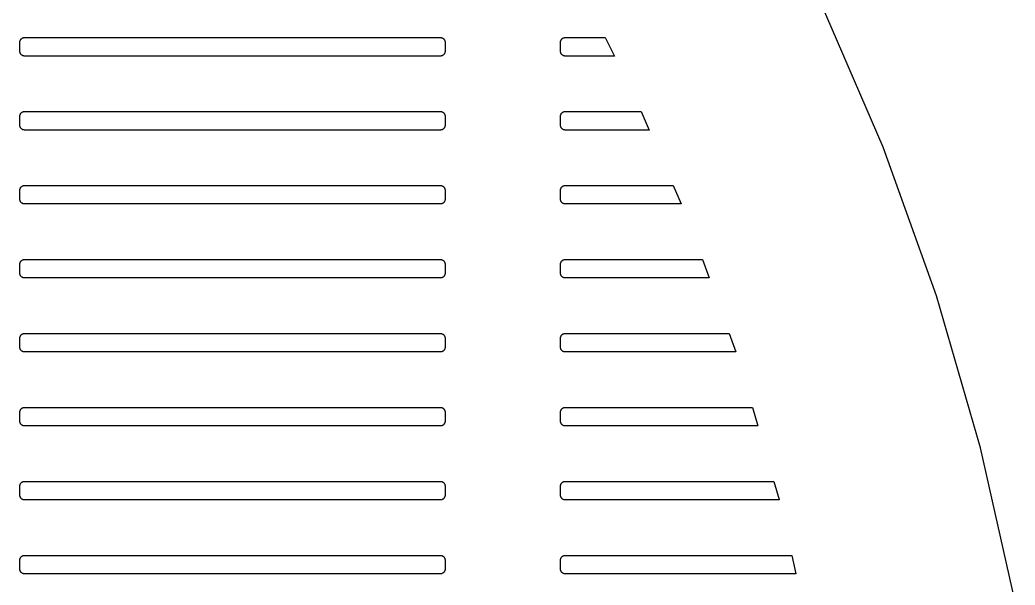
# Model space of a CAD drawing. Header units: metres. Extents: x -163 to 163, y -163 to 163.
# Drawn here: x 95.7 to 160.3, y 31.7 to 68.3 of the extents above; entities that cross this region are included whole.
import ezdxf

# ---------------------------------------------------------------- set-up
doc = ezdxf.new("R2010")
doc.units = ezdxf.units.M

msp = doc.modelspace()

# ---------------------------------------------------------------- linework, layer by layer
for p, q in [((151.739, 60.0775), (147.667, 69.4867)), ((95.9083, 67.1864), (95.9264, 67.1916)), ((95.9264, 67.1916), (95.9448, 67.1957)), ((95.9448, 67.1957), (95.9634, 67.1987)), ((95.9634, 67.1987), (95.9822, 67.2005)), ((95.9822, 67.2005), (96.001, 67.201)), ((96.001, 67.201), (123.001, 67.201)), ((123.001, 67.201), (123.02, 67.2005)), ((123.02, 67.2005), (123.039, 67.1987)), ((123.039, 67.1987), (123.057, 67.1957)), ((123.057, 67.1957), (123.076, 67.1916)), ((123.076, 67.1916), (123.094, 67.1864)), ((131.008, 67.1864), (131.026, 67.1916)), ((131.026, 67.1916), (131.045, 67.1957)), ((131.045, 67.1957), (131.063, 67.1987)), ((131.063, 67.1987), (131.082, 67.2005)), ((131.082, 67.2005), (131.101, 67.201)), ((131.101, 67.201), (133.688, 67.201)), ((133.688, 67.201), (134.299, 66.001)), ((95.701, 66.901), (95.7016, 66.9199)), ((95.701, 66.301), (95.701, 66.901)), ((95.7016, 66.9199), (95.7034, 66.9386)), ((95.7034, 66.9386), (95.7064, 66.9573)), ((95.7064, 66.9573), (95.7105, 66.9756)), ((95.7105, 66.9756), (95.7157, 66.9937)), ((95.7157, 66.9937), (95.7221, 67.0115)), ((95.7221, 67.0115), (95.7296, 67.0288)), ((95.7296, 67.0288), (95.7381, 67.0456)), ((95.7381, 67.0456), (95.7477, 67.0618)), ((95.7477, 67.0618), (95.7583, 67.0774)), ((95.7583, 67.0774), (95.7699, 67.0923)), ((95.7699, 67.0923), (95.7823, 67.1064)), ((95.7823, 67.1064), (95.7957, 67.1197)), ((95.7957, 67.1197), (95.8098, 67.1322)), ((95.8098, 67.1322), (95.8247, 67.1438)), ((95.8247, 67.1438), (95.8403, 67.1543)), ((95.8403, 67.1543), (95.8565, 67.1639)), ((95.8565, 67.1639), (95.8733, 67.1725)), ((95.8733, 67.1725), (95.8906, 67.18)), ((95.8906, 67.18), (95.9083, 67.1864)), ((123.094, 67.1864), (123.111, 67.18)), ((123.111, 67.18), (123.129, 67.1725)), ((123.129, 67.1725), (123.146, 67.1639)), ((123.146, 67.1639), (123.162, 67.1543)), ((123.162, 67.1543), (123.177, 67.1438)), ((123.177, 67.1438), (123.192, 67.1322)), ((123.192, 67.1322), (123.206, 67.1197)), ((123.206, 67.1197), (123.22, 67.1064)), ((123.22, 67.1064), (123.232, 67.0923)), ((123.232, 67.0923), (123.244, 67.0774)), ((123.244, 67.0774), (123.254, 67.0618)), ((123.254, 67.0618), (123.264, 67.0456)), ((123.264, 67.0456), (123.272, 67.0288)), ((123.272, 67.0288), (123.28, 67.0115)), ((123.28, 67.0115), (123.286, 66.9937)), ((123.286, 66.9937), (123.292, 66.9756)), ((123.292, 66.9756), (123.296, 66.9573)), ((123.296, 66.9573), (123.299, 66.9386)), ((123.299, 66.9386), (123.3, 66.9199)), ((123.3, 66.9199), (123.301, 66.901)), ((123.301, 66.901), (123.301, 66.301)), ((130.801, 66.901), (130.802, 66.9199)), ((130.801, 66.301), (130.801, 66.901)), ((130.802, 66.9199), (130.803, 66.9386)), ((130.803, 66.9386), (130.806, 66.9573)), ((130.806, 66.9573), (130.81, 66.9756)), ((130.81, 66.9756), (130.816, 66.9937)), ((130.816, 66.9937), (130.822, 67.0115)), ((130.822, 67.0115), (130.83, 67.0288)), ((130.83, 67.0288), (130.838, 67.0456)), ((130.838, 67.0456), (130.848, 67.0618)), ((130.848, 67.0618), (130.858, 67.0774)), ((130.858, 67.0774), (130.87, 67.0923)), ((130.87, 67.0923), (130.882, 67.1064)), ((130.882, 67.1064), (130.896, 67.1197)), ((130.896, 67.1197), (130.91, 67.1322)), ((130.91, 67.1322), (130.925, 67.1438)), ((130.925, 67.1438), (130.94, 67.1543)), ((130.94, 67.1543), (130.957, 67.1639)), ((130.957, 67.1639), (130.973, 67.1725)), ((130.973, 67.1725), (130.991, 67.18)), ((130.991, 67.18), (131.008, 67.1864)), ((95.7016, 66.2822), (95.701, 66.301)), ((95.7034, 66.2634), (95.7016, 66.2822)), ((95.7064, 66.2448), (95.7034, 66.2634)), ((95.7105, 66.2264), (95.7064, 66.2448)), ((95.7157, 66.2083), (95.7105, 66.2264)), ((95.7221, 66.1906), (95.7157, 66.2083)), ((95.7296, 66.1733), (95.7221, 66.1906)), ((95.7381, 66.1565), (95.7296, 66.1733)), ((95.7477, 66.1403), (95.7381, 66.1565)), ((95.7583, 66.1247), (95.7477, 66.1403)), ((95.7699, 66.1098), (95.7583, 66.1247)), ((95.7823, 66.0957), (95.7699, 66.1098)), ((95.7957, 66.0824), (95.7823, 66.0957)), ((95.8098, 66.0699), (95.7957, 66.0824)), ((95.8247, 66.0583), (95.8098, 66.0699)), ((95.8403, 66.0477), (95.8247, 66.0583)), ((95.8565, 66.0381), (95.8403, 66.0477)), ((95.8733, 66.0296), (95.8565, 66.0381)), ((95.8906, 66.0221), (95.8733, 66.0296)), ((95.9083, 66.0157), (95.8906, 66.0221)), ((95.9264, 66.0105), (95.9083, 66.0157)), ((95.9448, 66.0064), (95.9264, 66.0105)), ((95.9634, 66.0034), (95.9448, 66.0064)), ((95.9822, 66.0016), (95.9634, 66.0034)), ((96.001, 66.001), (95.9822, 66.0016)), ((123.001, 66.001), (96.001, 66.001)), ((123.02, 66.0016), (123.001, 66.001)), ((123.039, 66.0034), (123.02, 66.0016)), ((123.057, 66.0064), (123.039, 66.0034)), ((123.076, 66.0105), (123.057, 66.0064)), ((123.094, 66.0157), (123.076, 66.0105)), ((123.111, 66.0221), (123.094, 66.0157)), ((123.129, 66.0296), (123.111, 66.0221)), ((123.146, 66.0381), (123.129, 66.0296)), ((123.162, 66.0477), (123.146, 66.0381)), ((123.177, 66.0583), (123.162, 66.0477)), ((123.192, 66.0699), (123.177, 66.0583)), ((123.206, 66.0824), (123.192, 66.0699)), ((123.22, 66.0957), (123.206, 66.0824)), ((123.232, 66.1098), (123.22, 66.0957)), ((123.244, 66.1247), (123.232, 66.1098)), ((123.254, 66.1403), (123.244, 66.1247)), ((123.264, 66.1565), (123.254, 66.1403)), ((123.272, 66.1733), (123.264, 66.1565)), ((123.28, 66.1906), (123.272, 66.1733)), ((123.286, 66.2083), (123.28, 66.1906)), ((123.292, 66.2264), (123.286, 66.2083)), ((123.296, 66.2448), (123.292, 66.2264)), ((123.299, 66.2634), (123.296, 66.2448)), ((123.3, 66.2822), (123.299, 66.2634)), ((123.301, 66.301), (123.3, 66.2822)), ((130.802, 66.2822), (130.801, 66.301)), ((130.803, 66.2634), (130.802, 66.2822)), ((130.806, 66.2448), (130.803, 66.2634)), ((130.81, 66.2264), (130.806, 66.2448)), ((130.816, 66.2083), (130.81, 66.2264)), ((130.822, 66.1906), (130.816, 66.2083)), ((130.83, 66.1733), (130.822, 66.1906)), ((130.838, 66.1565), (130.83, 66.1733)), ((130.848, 66.1403), (130.838, 66.1565)), ((130.858, 66.1247), (130.848, 66.1403)), ((130.87, 66.1098), (130.858, 66.1247)), ((130.882, 66.0957), (130.87, 66.1098)), ((130.896, 66.0824), (130.882, 66.0957)), ((130.91, 66.0699), (130.896, 66.0824)), ((130.925, 66.0583), (130.91, 66.0699)), ((130.94, 66.0477), (130.925, 66.0583)), ((130.957, 66.0381), (130.94, 66.0477)), ((130.973, 66.0296), (130.957, 66.0381)), ((130.991, 66.0221), (130.973, 66.0296)), ((131.008, 66.0157), (130.991, 66.0221)), ((131.026, 66.0105), (131.008, 66.0157)), ((131.045, 66.0064), (131.026, 66.0105)), ((131.063, 66.0034), (131.045, 66.0064)), ((131.082, 66.0016), (131.063, 66.0034)), ((131.101, 66.001), (131.082, 66.0016)), ((134.299, 66.001), (131.101, 66.001)), ((95.701, 62.101), (95.7016, 62.1199)), ((95.701, 61.501), (95.701, 62.101)), ((95.7016, 62.1199), (95.7034, 62.1386)), ((95.7034, 62.1386), (95.7064, 62.1573)), ((95.7064, 62.1573), (95.7105, 62.1756)), ((95.7105, 62.1756), (95.7157, 62.1937)), ((95.7157, 62.1937), (95.7221, 62.2115)), ((95.7221, 62.2115), (95.7296, 62.2288)), ((95.7296, 62.2288), (95.7381, 62.2456)), ((95.7381, 62.2456), (95.7477, 62.2618)), ((95.7477, 62.2618), (95.7583, 62.2774)), ((95.7583, 62.2774), (95.7699, 62.2923)), ((95.7699, 62.2923), (95.7823, 62.3064)), ((95.7823, 62.3064), (95.7957, 62.3197)), ((95.7957, 62.3197), (95.8098, 62.3322)), ((95.8098, 62.3322), (95.8247, 62.3438)), ((95.8247, 62.3438), (95.8403, 62.3543)), ((95.8403, 62.3543), (95.8565, 62.3639)), ((95.8565, 62.3639), (95.8733, 62.3725)), ((95.8733, 62.3725), (95.8906, 62.38)), ((95.8906, 62.38), (95.9083, 62.3864)), ((95.9083, 62.3864), (95.9264, 62.3916)), ((95.9264, 62.3916), (95.9448, 62.3957)), ((95.9448, 62.3957), (95.9634, 62.3987)), ((95.9634, 62.3987), (95.9822, 62.4005)), ((95.9822, 62.4005), (96.001, 62.401)), ((96.001, 62.401), (123.001, 62.401)), ((123.001, 62.401), (123.02, 62.4005)), ((123.02, 62.4005), (123.039, 62.3987)), ((123.039, 62.3987), (123.057, 62.3957)), ((123.057, 62.3957), (123.076, 62.3916)), ((123.076, 62.3916), (123.094, 62.3864)), ((123.094, 62.3864), (123.111, 62.38)), ((123.111, 62.38), (123.129, 62.3725)), ((123.129, 62.3725), (123.146, 62.3639)), ((123.146, 62.3639), (123.162, 62.3543)), ((123.162, 62.3543), (123.177, 62.3438)), ((123.177, 62.3438), (123.192, 62.3322)), ((123.192, 62.3322), (123.206, 62.3197)), ((123.206, 62.3197), (123.22, 62.3064)), ((123.22, 62.3064), (123.232, 62.2923)), ((123.232, 62.2923), (123.244, 62.2774)), ((123.244, 62.2774), (123.254, 62.2618)), ((123.254, 62.2618), (123.264, 62.2456)), ((123.264, 62.2456), (123.272, 62.2288)), ((123.272, 62.2288), (123.28, 62.2115)), ((123.28, 62.2115), (123.286, 62.1937)), ((123.286, 62.1937), (123.292, 62.1756)), ((123.292, 62.1756), (123.296, 62.1573)), ((123.296, 62.1573), (123.299, 62.1386)), ((123.299, 62.1386), (123.3, 62.1199)), ((123.3, 62.1199), (123.301, 62.101)), ((123.301, 62.101), (123.301, 61.501)), ((130.801, 62.101), (130.802, 62.1199)), ((130.801, 61.501), (130.801, 62.101)), ((130.802, 62.1199), (130.803, 62.1386)), ((130.803, 62.1386), (130.806, 62.1573)), ((130.806, 62.1573), (130.81, 62.1756)), ((130.81, 62.1756), (130.816, 62.1937)), ((130.816, 62.1937), (130.822, 62.2115)), ((130.822, 62.2115), (130.83, 62.2288)), ((130.83, 62.2288), (130.838, 62.2456)), ((130.838, 62.2456), (130.848, 62.2618)), ((130.848, 62.2618), (130.858, 62.2774)), ((130.858, 62.2774), (130.87, 62.2923)), ((130.87, 62.2923), (130.882, 62.3064)), ((130.882, 62.3064), (130.896, 62.3197)), ((130.896, 62.3197), (130.91, 62.3322)), ((130.91, 62.3322), (130.925, 62.3438)), ((130.925, 62.3438), (130.94, 62.3543)), ((130.94, 62.3543), (130.957, 62.3639)), ((130.957, 62.3639), (130.973, 62.3725)), ((130.973, 62.3725), (130.991, 62.38)), ((130.991, 62.38), (131.008, 62.3864)), ((131.008, 62.3864), (131.026, 62.3916)), ((131.026, 62.3916), (131.045, 62.3957)), ((131.045, 62.3957), (131.063, 62.3987)), ((131.063, 62.3987), (131.082, 62.4005)), ((131.082, 62.4005), (131.101, 62.401)), ((131.101, 62.401), (136.031, 62.401)), ((136.031, 62.401), (136.55, 61.201)), ((95.7016, 61.4822), (95.701, 61.501)), ((95.7034, 61.4634), (95.7016, 61.4822)), ((95.7064, 61.4448), (95.7034, 61.4634)), ((95.7105, 61.4264), (95.7064, 61.4448)), ((95.7157, 61.4083), (95.7105, 61.4264)), ((95.7221, 61.3906), (95.7157, 61.4083)), ((95.7296, 61.3733), (95.7221, 61.3906)), ((123.28, 61.3906), (123.272, 61.3733)), ((123.286, 61.4083), (123.28, 61.3906)), ((123.292, 61.4264), (123.286, 61.4083)), ((123.296, 61.4448), (123.292, 61.4264)), ((123.299, 61.4634), (123.296, 61.4448)), ((123.3, 61.4822), (123.299, 61.4634)), ((123.301, 61.501), (123.3, 61.4822)), ((130.802, 61.4822), (130.801, 61.501)), ((130.803, 61.4634), (130.802, 61.4822)), ((130.806, 61.4448), (130.803, 61.4634)), ((130.81, 61.4264), (130.806, 61.4448)), ((130.816, 61.4083), (130.81, 61.4264)), ((130.822, 61.3906), (130.816, 61.4083)), ((130.83, 61.3733), (130.822, 61.3906)), ((95.7381, 61.3565), (95.7296, 61.3733)), ((95.7477, 61.3403), (95.7381, 61.3565)), ((95.7583, 61.3247), (95.7477, 61.3403)), ((95.7699, 61.3098), (95.7583, 61.3247)), ((95.7823, 61.2957), (95.7699, 61.3098)), ((95.7957, 61.2823), (95.7823, 61.2957)), ((95.8098, 61.2699), (95.7957, 61.2823)), ((95.8247, 61.2583), (95.8098, 61.2699)), ((95.8403, 61.2477), (95.8247, 61.2583)), ((95.8565, 61.2381), (95.8403, 61.2477)), ((95.8733, 61.2296), (95.8565, 61.2381)), ((95.8906, 61.2221), (95.8733, 61.2296)), ((95.9083, 61.2157), (95.8906, 61.2221)), ((95.9264, 61.2105), (95.9083, 61.2157)), ((95.9448, 61.2064), (95.9264, 61.2105)), ((95.9634, 61.2034), (95.9448, 61.2064)), ((95.9822, 61.2016), (95.9634, 61.2034)), ((96.001, 61.201), (95.9822, 61.2016)), ((123.001, 61.201), (96.001, 61.201)), ((123.02, 61.2016), (123.001, 61.201)), ((123.039, 61.2034), (123.02, 61.2016)), ((123.057, 61.2064), (123.039, 61.2034)), ((123.076, 61.2105), (123.057, 61.2064)), ((123.094, 61.2157), (123.076, 61.2105)), ((123.111, 61.2221), (123.094, 61.2157)), ((123.129, 61.2296), (123.111, 61.2221)), ((123.146, 61.2381), (123.129, 61.2296)), ((123.162, 61.2477), (123.146, 61.2381)), ((123.177, 61.2583), (123.162, 61.2477)), ((123.192, 61.2699), (123.177, 61.2583)), ((123.206, 61.2823), (123.192, 61.2699)), ((123.22, 61.2957), (123.206, 61.2823)), ((123.232, 61.3098), (123.22, 61.2957)), ((123.244, 61.3247), (123.232, 61.3098)), ((123.254, 61.3403), (123.244, 61.3247)), ((123.264, 61.3565), (123.254, 61.3403)), ((123.272, 61.3733), (123.264, 61.3565)), ((130.838, 61.3565), (130.83, 61.3733)), ((130.848, 61.3403), (130.838, 61.3565)), ((130.858, 61.3247), (130.848, 61.3403)), ((130.87, 61.3098), (130.858, 61.3247)), ((130.882, 61.2957), (130.87, 61.3098)), ((130.896, 61.2823), (130.882, 61.2957)), ((130.91, 61.2699), (130.896, 61.2823)), ((130.925, 61.2583), (130.91, 61.2699)), ((130.94, 61.2477), (130.925, 61.2583)), ((130.957, 61.2381), (130.94, 61.2477)), ((130.973, 61.2296), (130.957, 61.2381)), ((130.991, 61.2221), (130.973, 61.2296)), ((131.008, 61.2157), (130.991, 61.2221)), ((131.026, 61.2105), (131.008, 61.2157)), ((131.045, 61.2064), (131.026, 61.2105)), ((131.063, 61.2034), (131.045, 61.2064)), ((131.082, 61.2016), (131.063, 61.2034)), ((131.101, 61.201), (131.082, 61.2016)), ((136.55, 61.201), (131.101, 61.201)), ((155.211, 50.4312), (151.739, 60.0775)), ((95.7699, 57.4923), (95.7823, 57.5064)), ((95.7823, 57.5064), (95.7957, 57.5197)), ((95.7957, 57.5197), (95.8098, 57.5322)), ((95.8098, 57.5322), (95.8247, 57.5437)), ((95.8247, 57.5437), (95.8403, 57.5543)), ((95.8403, 57.5543), (95.8565, 57.5639)), ((95.8565, 57.5639), (95.8733, 57.5725)), ((95.8733, 57.5725), (95.8906, 57.58)), ((95.8906, 57.58), (95.9083, 57.5863)), ((95.9083, 57.5863), (95.9264, 57.5916)), ((95.9264, 57.5916), (95.9448, 57.5957)), ((95.9448, 57.5957), (95.9634, 57.5987)), ((95.9634, 57.5987), (95.9822, 57.6004)), ((95.9822, 57.6004), (96.001, 57.601)), ((96.001, 57.601), (123.001, 57.601)), ((123.001, 57.601), (123.02, 57.6004)), ((123.02, 57.6004), (123.039, 57.5987)), ((123.039, 57.5987), (123.057, 57.5957)), ((123.057, 57.5957), (123.076, 57.5916)), ((123.076, 57.5916), (123.094, 57.5863)), ((123.094, 57.5863), (123.111, 57.58)), ((123.111, 57.58), (123.129, 57.5725)), ((123.129, 57.5725), (123.146, 57.5639)), ((123.146, 57.5639), (123.162, 57.5543)), ((123.162, 57.5543), (123.177, 57.5437)), ((123.177, 57.5437), (123.192, 57.5322)), ((123.192, 57.5322), (123.206, 57.5197)), ((123.206, 57.5197), (123.22, 57.5064)), ((123.22, 57.5064), (123.232, 57.4923)), ((130.87, 57.4923), (130.882, 57.5064)), ((130.882, 57.5064), (130.896, 57.5197)), ((130.896, 57.5197), (130.91, 57.5322)), ((130.91, 57.5322), (130.925, 57.5437)), ((130.925, 57.5437), (130.94, 57.5543)), ((130.94, 57.5543), (130.957, 57.5639)), ((130.957, 57.5639), (130.973, 57.5725)), ((130.973, 57.5725), (130.991, 57.58)), ((130.991, 57.58), (131.008, 57.5863)), ((131.008, 57.5863), (131.026, 57.5916)), ((131.026, 57.5916), (131.045, 57.5957)), ((131.045, 57.5957), (131.063, 57.5987)), ((131.063, 57.5987), (131.082, 57.6004)), ((131.082, 57.6004), (131.101, 57.601)), ((131.101, 57.601), (138.108, 57.601)), ((138.108, 57.601), (138.627, 56.401)), ((95.701, 57.301), (95.7016, 57.3199)), ((95.701, 56.701), (95.701, 57.301)), ((95.7016, 57.3199), (95.7034, 57.3386)), ((95.7034, 57.3386), (95.7064, 57.3573)), ((95.7064, 57.3573), (95.7105, 57.3756)), ((95.7105, 57.3756), (95.7157, 57.3937)), ((95.7157, 57.3937), (95.7221, 57.4115)), ((95.7221, 57.4115), (95.7296, 57.4288)), ((95.7296, 57.4288), (95.7381, 57.4456)), ((95.7381, 57.4456), (95.7477, 57.4618)), ((95.7477, 57.4618), (95.7583, 57.4774)), ((95.7583, 57.4774), (95.7699, 57.4923)), ((123.232, 57.4923), (123.244, 57.4774)), ((123.244, 57.4774), (123.254, 57.4618)), ((123.254, 57.4618), (123.264, 57.4456)), ((123.264, 57.4456), (123.272, 57.4288)), ((123.272, 57.4288), (123.28, 57.4115)), ((123.28, 57.4115), (123.286, 57.3937)), ((123.286, 57.3937), (123.292, 57.3756)), ((123.292, 57.3756), (123.296, 57.3573)), ((123.296, 57.3573), (123.299, 57.3386)), ((123.299, 57.3386), (123.3, 57.3199)), ((123.3, 57.3199), (123.301, 57.301)), ((123.301, 57.301), (123.301, 56.701)), ((130.801, 57.301), (130.802, 57.3199)), ((130.801, 56.701), (130.801, 57.301)), ((130.802, 57.3199), (130.803, 57.3386)), ((130.803, 57.3386), (130.806, 57.3573)), ((130.806, 57.3573), (130.81, 57.3756)), ((130.81, 57.3756), (130.816, 57.3937)), ((130.816, 57.3937), (130.822, 57.4115)), ((130.822, 57.4115), (130.83, 57.4288)), ((130.83, 57.4288), (130.838, 57.4456)), ((130.838, 57.4456), (130.848, 57.4618)), ((130.848, 57.4618), (130.858, 57.4774)), ((130.858, 57.4774), (130.87, 57.4923)), ((95.7016, 56.6822), (95.701, 56.701)), ((95.7034, 56.6634), (95.7016, 56.6822)), ((95.7064, 56.6448), (95.7034, 56.6634)), ((95.7105, 56.6264), (95.7064, 56.6448)), ((95.7157, 56.6083), (95.7105, 56.6264)), ((95.7221, 56.5906), (95.7157, 56.6083)), ((95.7296, 56.5733), (95.7221, 56.5906)), ((95.7381, 56.5565), (95.7296, 56.5733)), ((95.7477, 56.5403), (95.7381, 56.5565)), ((95.7583, 56.5247), (95.7477, 56.5403)), ((95.7699, 56.5098), (95.7583, 56.5247)), ((95.7823, 56.4957), (95.7699, 56.5098)), ((95.7957, 56.4823), (95.7823, 56.4957)), ((95.8098, 56.4699), (95.7957, 56.4823)), ((95.8247, 56.4583), (95.8098, 56.4699)), ((95.8403, 56.4477), (95.8247, 56.4583)), ((95.8565, 56.4382), (95.8403, 56.4477)), ((95.8733, 56.4296), (95.8565, 56.4382)), ((95.8906, 56.4221), (95.8733, 56.4296)), ((95.9083, 56.4157), (95.8906, 56.4221)), ((95.9264, 56.4105), (95.9083, 56.4157)), ((95.9448, 56.4064), (95.9264, 56.4105)), ((95.9634, 56.4034), (95.9448, 56.4064)), ((95.9822, 56.4016), (95.9634, 56.4034)), ((96.001, 56.401), (95.9822, 56.4016)), ((123.001, 56.401), (96.001, 56.401)), ((123.02, 56.4016), (123.001, 56.401)), ((123.039, 56.4034), (123.02, 56.4016)), ((123.057, 56.4064), (123.039, 56.4034)), ((123.076, 56.4105), (123.057, 56.4064)), ((123.094, 56.4157), (123.076, 56.4105)), ((123.111, 56.4221), (123.094, 56.4157)), ((123.129, 56.4296), (123.111, 56.4221)), ((123.146, 56.4382), (123.129, 56.4296)), ((123.162, 56.4477), (123.146, 56.4382)), ((123.177, 56.4583), (123.162, 56.4477)), ((123.192, 56.4699), (123.177, 56.4583)), ((123.206, 56.4823), (123.192, 56.4699)), ((123.22, 56.4957), (123.206, 56.4823)), ((123.232, 56.5098), (123.22, 56.4957)), ((123.244, 56.5247), (123.232, 56.5098)), ((123.254, 56.5403), (123.244, 56.5247)), ((123.264, 56.5565), (123.254, 56.5403)), ((123.272, 56.5733), (123.264, 56.5565)), ((123.28, 56.5906), (123.272, 56.5733)), ((123.286, 56.6083), (123.28, 56.5906)), ((123.292, 56.6264), (123.286, 56.6083)), ((123.296, 56.6448), (123.292, 56.6264)), ((123.299, 56.6634), (123.296, 56.6448)), ((123.3, 56.6822), (123.299, 56.6634)), ((123.301, 56.701), (123.3, 56.6822)), ((130.802, 56.6822), (130.801, 56.701)), ((130.803, 56.6634), (130.802, 56.6822)), ((130.806, 56.6448), (130.803, 56.6634)), ((130.81, 56.6264), (130.806, 56.6448)), ((130.816, 56.6083), (130.81, 56.6264)), ((130.822, 56.5906), (130.816, 56.6083)), ((130.83, 56.5733), (130.822, 56.5906)), ((130.838, 56.5565), (130.83, 56.5733)), ((130.848, 56.5403), (130.838, 56.5565)), ((130.858, 56.5247), (130.848, 56.5403)), ((130.87, 56.5098), (130.858, 56.5247)), ((130.882, 56.4957), (130.87, 56.5098)), ((130.896, 56.4823), (130.882, 56.4957)), ((130.91, 56.4699), (130.896, 56.4823)), ((130.925, 56.4583), (130.91, 56.4699)), ((130.94, 56.4477), (130.925, 56.4583)), ((130.957, 56.4382), (130.94, 56.4477)), ((130.973, 56.4296), (130.957, 56.4382)), ((130.991, 56.4221), (130.973, 56.4296)), ((131.008, 56.4157), (130.991, 56.4221)), ((131.026, 56.4105), (131.008, 56.4157)), ((131.045, 56.4064), (131.026, 56.4105)), ((131.063, 56.4034), (131.045, 56.4064)), ((131.082, 56.4016), (131.063, 56.4034)), ((131.101, 56.401), (131.082, 56.4016)), ((138.627, 56.401), (131.101, 56.401)), ((95.701, 52.501), (95.7016, 52.5199)), ((95.701, 51.901), (95.701, 52.501)), ((95.7016, 52.5199), (95.7034, 52.5386)), ((95.7034, 52.5386), (95.7064, 52.5573)), ((95.7064, 52.5573), (95.7105, 52.5757)), ((95.7105, 52.5757), (95.7157, 52.5938)), ((95.7157, 52.5938), (95.7221, 52.6115)), ((95.7221, 52.6115), (95.7296, 52.6288)), ((95.7296, 52.6288), (95.7381, 52.6456)), ((95.7381, 52.6456), (95.7477, 52.6618)), ((95.7477, 52.6618), (95.7583, 52.6774)), ((95.7583, 52.6774), (95.7699, 52.6923)), ((95.7699, 52.6923), (95.7823, 52.7064)), ((95.7823, 52.7064), (95.7957, 52.7197)), ((95.7957, 52.7197), (95.8098, 52.7322)), ((95.8098, 52.7322), (95.8247, 52.7437)), ((95.8247, 52.7437), (95.8403, 52.7543)), ((95.8403, 52.7543), (95.8565, 52.7639)), ((95.8565, 52.7639), (95.8733, 52.7725)), ((95.8733, 52.7725), (95.8906, 52.78)), ((95.8906, 52.78), (95.9083, 52.7864)), ((95.9083, 52.7864), (95.9264, 52.7916)), ((95.9264, 52.7916), (95.9448, 52.7957)), ((95.9448, 52.7957), (95.9634, 52.7987)), ((95.9634, 52.7987), (95.9822, 52.8004)), ((95.9822, 52.8004), (96.001, 52.801)), ((96.001, 52.801), (123.001, 52.801)), ((123.001, 52.801), (123.02, 52.8004)), ((123.02, 52.8004), (123.039, 52.7987)), ((123.039, 52.7987), (123.057, 52.7957)), ((123.057, 52.7957), (123.076, 52.7916)), ((123.076, 52.7916), (123.094, 52.7864)), ((123.094, 52.7864), (123.111, 52.78)), ((123.111, 52.78), (123.129, 52.7725)), ((123.129, 52.7725), (123.146, 52.7639)), ((123.146, 52.7639), (123.162, 52.7543)), ((123.162, 52.7543), (123.177, 52.7437)), ((123.177, 52.7437), (123.192, 52.7322)), ((123.192, 52.7322), (123.206, 52.7197)), ((123.206, 52.7197), (123.22, 52.7064)), ((123.22, 52.7064), (123.232, 52.6923)), ((123.232, 52.6923), (123.244, 52.6774)), ((123.244, 52.6774), (123.254, 52.6618)), ((123.254, 52.6618), (123.264, 52.6456)), ((123.264, 52.6456), (123.272, 52.6288)), ((123.272, 52.6288), (123.28, 52.6115)), ((123.28, 52.6115), (123.286, 52.5938)), ((123.286, 52.5938), (123.292, 52.5757)), ((123.292, 52.5757), (123.296, 52.5573)), ((123.296, 52.5573), (123.299, 52.5386)), ((123.299, 52.5386), (123.3, 52.5199)), ((123.3, 52.5199), (123.301, 52.501)), ((123.301, 52.501), (123.301, 51.901)), ((130.801, 52.501), (130.802, 52.5199)), ((130.801, 51.901), (130.801, 52.501)), ((130.802, 52.5199), (130.803, 52.5386)), ((130.803, 52.5386), (130.806, 52.5573)), ((130.806, 52.5573), (130.81, 52.5757)), ((130.81, 52.5757), (130.816, 52.5938)), ((130.816, 52.5938), (130.822, 52.6115)), ((130.822, 52.6115), (130.83, 52.6288)), ((130.83, 52.6288), (130.838, 52.6456)), ((130.838, 52.6456), (130.848, 52.6618)), ((130.848, 52.6618), (130.858, 52.6774)), ((130.858, 52.6774), (130.87, 52.6923)), ((130.87, 52.6923), (130.882, 52.7064)), ((130.882, 52.7064), (130.896, 52.7197)), ((130.896, 52.7197), (130.91, 52.7322)), ((130.91, 52.7322), (130.925, 52.7437)), ((130.925, 52.7437), (130.94, 52.7543)), ((130.94, 52.7543), (130.957, 52.7639)), ((130.957, 52.7639), (130.973, 52.7725)), ((130.973, 52.7725), (130.991, 52.78)), ((130.991, 52.78), (131.008, 52.7864)), ((131.008, 52.7864), (131.026, 52.7916)), ((131.026, 52.7916), (131.045, 52.7957)), ((131.045, 52.7957), (131.063, 52.7987)), ((131.063, 52.7987), (131.082, 52.8004)), ((131.082, 52.8004), (131.101, 52.801)), ((131.101, 52.801), (140.017, 52.801)), ((140.017, 52.801), (140.449, 51.601)), ((95.7016, 51.8822), (95.701, 51.901)), ((95.7034, 51.8634), (95.7016, 51.8822)), ((95.7064, 51.8448), (95.7034, 51.8634)), ((95.7105, 51.8264), (95.7064, 51.8448)), ((95.7157, 51.8083), (95.7105, 51.8264)), ((95.7221, 51.7906), (95.7157, 51.8083)), ((95.7296, 51.7733), (95.7221, 51.7906)), ((95.7381, 51.7565), (95.7296, 51.7733)), ((95.7477, 51.7403), (95.7381, 51.7565)), ((95.7583, 51.7247), (95.7477, 51.7403)), ((95.7699, 51.7098), (95.7583, 51.7247)), ((95.7823, 51.6957), (95.7699, 51.7098)), ((95.7957, 51.6824), (95.7823, 51.6957)), ((123.22, 51.6957), (123.206, 51.6824)), ((123.232, 51.7098), (123.22, 51.6957)), ((123.244, 51.7247), (123.232, 51.7098)), ((123.254, 51.7403), (123.244, 51.7247)), ((123.264, 51.7565), (123.254, 51.7403)), ((123.272, 51.7733), (123.264, 51.7565)), ((123.28, 51.7906), (123.272, 51.7733)), ((123.286, 51.8083), (123.28, 51.7906)), ((123.292, 51.8264), (123.286, 51.8083)), ((123.296, 51.8448), (123.292, 51.8264)), ((123.299, 51.8634), (123.296, 51.8448)), ((123.3, 51.8822), (123.299, 51.8634)), ((123.301, 51.901), (123.3, 51.8822)), ((130.802, 51.8822), (130.801, 51.901)), ((130.803, 51.8634), (130.802, 51.8822)), ((130.806, 51.8448), (130.803, 51.8634)), ((130.81, 51.8264), (130.806, 51.8448)), ((130.816, 51.8083), (130.81, 51.8264)), ((130.822, 51.7906), (130.816, 51.8083)), ((130.83, 51.7733), (130.822, 51.7906)), ((130.838, 51.7565), (130.83, 51.7733)), ((130.848, 51.7403), (130.838, 51.7565)), ((130.858, 51.7247), (130.848, 51.7403)), ((130.87, 51.7098), (130.858, 51.7247)), ((130.882, 51.6957), (130.87, 51.7098)), ((130.896, 51.6824), (130.882, 51.6957)), ((95.8098, 51.6699), (95.7957, 51.6824)), ((95.8247, 51.6583), (95.8098, 51.6699)), ((95.8403, 51.6477), (95.8247, 51.6583)), ((95.8565, 51.6382), (95.8403, 51.6477)), ((95.8733, 51.6296), (95.8565, 51.6382)), ((95.8906, 51.6221), (95.8733, 51.6296)), ((95.9083, 51.6157), (95.8906, 51.6221)), ((95.9264, 51.6105), (95.9083, 51.6157)), ((95.9448, 51.6064), (95.9264, 51.6105)), ((95.9634, 51.6034), (95.9448, 51.6064)), ((95.9822, 51.6016), (95.9634, 51.6034)), ((96.001, 51.601), (95.9822, 51.6016)), ((123.001, 51.601), (96.001, 51.601)), ((123.02, 51.6016), (123.001, 51.601)), ((123.039, 51.6034), (123.02, 51.6016)), ((123.057, 51.6064), (123.039, 51.6034)), ((123.076, 51.6105), (123.057, 51.6064)), ((123.094, 51.6157), (123.076, 51.6105)), ((123.111, 51.6221), (123.094, 51.6157)), ((123.129, 51.6296), (123.111, 51.6221)), ((123.146, 51.6382), (123.129, 51.6296)), ((123.162, 51.6477), (123.146, 51.6382)), ((123.177, 51.6583), (123.162, 51.6477)), ((123.192, 51.6699), (123.177, 51.6583)), ((123.206, 51.6824), (123.192, 51.6699)), ((130.91, 51.6699), (130.896, 51.6824)), ((130.925, 51.6583), (130.91, 51.6699)), ((130.94, 51.6477), (130.925, 51.6583)), ((130.957, 51.6382), (130.94, 51.6477)), ((130.973, 51.6296), (130.957, 51.6382)), ((130.991, 51.6221), (130.973, 51.6296)), ((131.008, 51.6157), (130.991, 51.6221)), ((131.026, 51.6105), (131.008, 51.6157)), ((131.045, 51.6064), (131.026, 51.6105)), ((131.063, 51.6034), (131.045, 51.6064)), ((131.082, 51.6016), (131.063, 51.6034)), ((131.101, 51.601), (131.082, 51.6016)), ((140.449, 51.601), (131.101, 51.601)), ((158.072, 40.5859), (155.211, 50.4312)), ((95.7157, 47.7937), (95.7221, 47.8115)), ((95.7221, 47.8115), (95.7296, 47.8288)), ((95.7296, 47.8288), (95.7381, 47.8456)), ((95.7381, 47.8456), (95.7477, 47.8618)), ((95.7477, 47.8618), (95.7583, 47.8774)), ((95.7583, 47.8774), (95.7699, 47.8923)), ((95.7699, 47.8923), (95.7823, 47.9064)), ((95.7823, 47.9064), (95.7957, 47.9197)), ((95.7957, 47.9197), (95.8098, 47.9322)), ((95.8098, 47.9322), (95.8247, 47.9437)), ((95.8247, 47.9437), (95.8403, 47.9543)), ((95.8403, 47.9543), (95.8565, 47.9639)), ((95.8565, 47.9639), (95.8733, 47.9725)), ((95.8733, 47.9725), (95.8906, 47.98)), ((95.8906, 47.98), (95.9083, 47.9864)), ((95.9083, 47.9864), (95.9264, 47.9916)), ((95.9264, 47.9916), (95.9448, 47.9957)), ((95.9448, 47.9957), (95.9634, 47.9987)), ((95.9634, 47.9987), (95.9822, 48.0004)), ((95.9822, 48.0004), (96.001, 48.001)), ((96.001, 48.001), (123.001, 48.001)), ((123.001, 48.001), (123.02, 48.0004)), ((123.02, 48.0004), (123.039, 47.9987)), ((123.039, 47.9987), (123.057, 47.9957)), ((123.057, 47.9957), (123.076, 47.9916)), ((123.076, 47.9916), (123.094, 47.9864)), ((123.094, 47.9864), (123.111, 47.98)), ((123.111, 47.98), (123.129, 47.9725)), ((123.129, 47.9725), (123.146, 47.9639)), ((123.146, 47.9639), (123.162, 47.9543)), ((123.162, 47.9543), (123.177, 47.9437)), ((123.177, 47.9437), (123.192, 47.9322)), ((123.192, 47.9322), (123.206, 47.9197)), ((123.206, 47.9197), (123.22, 47.9064)), ((123.22, 47.9064), (123.232, 47.8923)), ((123.232, 47.8923), (123.244, 47.8774)), ((123.244, 47.8774), (123.254, 47.8618)), ((123.254, 47.8618), (123.264, 47.8456)), ((123.264, 47.8456), (123.272, 47.8288)), ((123.272, 47.8288), (123.28, 47.8115)), ((123.28, 47.8115), (123.286, 47.7937)), ((130.816, 47.7937), (130.822, 47.8115)), ((130.822, 47.8115), (130.83, 47.8288)), ((130.83, 47.8288), (130.838, 47.8456)), ((130.838, 47.8456), (130.848, 47.8618)), ((130.848, 47.8618), (130.858, 47.8774)), ((130.858, 47.8774), (130.87, 47.8923)), ((130.87, 47.8923), (130.882, 47.9064)), ((130.882, 47.9064), (130.896, 47.9197)), ((130.896, 47.9197), (130.91, 47.9322)), ((130.91, 47.9322), (130.925, 47.9437)), ((130.925, 47.9437), (130.94, 47.9543)), ((130.94, 47.9543), (130.957, 47.9639)), ((130.957, 47.9639), (130.973, 47.9725)), ((130.973, 47.9725), (130.991, 47.98)), ((130.991, 47.98), (131.008, 47.9864)), ((131.008, 47.9864), (131.026, 47.9916)), ((131.026, 47.9916), (131.045, 47.9957)), ((131.045, 47.9957), (131.063, 47.9987)), ((131.063, 47.9987), (131.082, 48.0004)), ((131.082, 48.0004), (131.101, 48.001)), ((131.101, 48.001), (141.745, 48.001)), ((141.745, 48.001), (142.177, 46.801)), ((95.701, 47.701), (95.7016, 47.7199)), ((95.701, 47.101), (95.701, 47.701)), ((95.7016, 47.7199), (95.7034, 47.7386)), ((95.7034, 47.7386), (95.7064, 47.7572)), ((95.7064, 47.7572), (95.7105, 47.7757)), ((95.7105, 47.7757), (95.7157, 47.7937)), ((123.286, 47.7937), (123.292, 47.7757)), ((123.292, 47.7757), (123.296, 47.7572)), ((123.296, 47.7572), (123.299, 47.7386)), ((123.299, 47.7386), (123.3, 47.7199)), ((123.3, 47.7199), (123.301, 47.701)), ((123.301, 47.701), (123.301, 47.101)), ((130.801, 47.701), (130.802, 47.7199)), ((130.801, 47.101), (130.801, 47.701)), ((130.802, 47.7199), (130.803, 47.7386)), ((130.803, 47.7386), (130.806, 47.7572)), ((130.806, 47.7572), (130.81, 47.7757)), ((130.81, 47.7757), (130.816, 47.7937)), ((95.7016, 47.0822), (95.701, 47.101)), ((95.7034, 47.0634), (95.7016, 47.0822)), ((95.7064, 47.0448), (95.7034, 47.0634)), ((95.7105, 47.0264), (95.7064, 47.0448)), ((95.7157, 47.0083), (95.7105, 47.0264)), ((95.7221, 46.9906), (95.7157, 47.0083)), ((95.7296, 46.9733), (95.7221, 46.9906)), ((95.7381, 46.9565), (95.7296, 46.9733)), ((95.7477, 46.9403), (95.7381, 46.9565)), ((95.7583, 46.9247), (95.7477, 46.9403)), ((95.7699, 46.9098), (95.7583, 46.9247)), ((95.7823, 46.8957), (95.7699, 46.9098)), ((95.7957, 46.8824), (95.7823, 46.8957)), ((95.8098, 46.8699), (95.7957, 46.8824)), ((95.8247, 46.8583), (95.8098, 46.8699)), ((95.8403, 46.8477), (95.8247, 46.8583)), ((95.8565, 46.8382), (95.8403, 46.8477)), ((95.8733, 46.8296), (95.8565, 46.8382)), ((95.8906, 46.8221), (95.8733, 46.8296)), ((95.9083, 46.8157), (95.8906, 46.8221)), ((95.9264, 46.8105), (95.9083, 46.8157)), ((95.9448, 46.8064), (95.9264, 46.8105)), ((95.9634, 46.8034), (95.9448, 46.8064)), ((95.9822, 46.8016), (95.9634, 46.8034)), ((96.001, 46.801), (95.9822, 46.8016)), ((123.001, 46.801), (96.001, 46.801)), ((123.02, 46.8016), (123.001, 46.801)), ((123.039, 46.8034), (123.02, 46.8016)), ((123.057, 46.8064), (123.039, 46.8034)), ((123.076, 46.8105), (123.057, 46.8064)), ((123.094, 46.8157), (123.076, 46.8105)), ((123.111, 46.8221), (123.094, 46.8157)), ((123.129, 46.8296), (123.111, 46.8221)), ((123.146, 46.8382), (123.129, 46.8296)), ((123.162, 46.8477), (123.146, 46.8382)), ((123.177, 46.8583), (123.162, 46.8477)), ((123.192, 46.8699), (123.177, 46.8583)), ((123.206, 46.8824), (123.192, 46.8699)), ((123.22, 46.8957), (123.206, 46.8824)), ((123.232, 46.9098), (123.22, 46.8957)), ((123.244, 46.9247), (123.232, 46.9098)), ((123.254, 46.9403), (123.244, 46.9247)), ((123.264, 46.9565), (123.254, 46.9403)), ((123.272, 46.9733), (123.264, 46.9565)), ((123.28, 46.9906), (123.272, 46.9733)), ((123.286, 47.0083), (123.28, 46.9906)), ((123.292, 47.0264), (123.286, 47.0083)), ((123.296, 47.0448), (123.292, 47.0264)), ((123.299, 47.0634), (123.296, 47.0448)), ((123.3, 47.0822), (123.299, 47.0634)), ((123.301, 47.101), (123.3, 47.0822)), ((130.802, 47.0822), (130.801, 47.101)), ((130.803, 47.0634), (130.802, 47.0822)), ((130.806, 47.0448), (130.803, 47.0634)), ((130.81, 47.0264), (130.806, 47.0448)), ((130.816, 47.0083), (130.81, 47.0264)), ((130.822, 46.9906), (130.816, 47.0083)), ((130.83, 46.9733), (130.822, 46.9906)), ((130.838, 46.9565), (130.83, 46.9733)), ((130.848, 46.9403), (130.838, 46.9565)), ((130.858, 46.9247), (130.848, 46.9403)), ((130.87, 46.9098), (130.858, 46.9247)), ((130.882, 46.8957), (130.87, 46.9098)), ((130.896, 46.8824), (130.882, 46.8957)), ((130.91, 46.8699), (130.896, 46.8824)), ((130.925, 46.8583), (130.91, 46.8699)), ((130.94, 46.8477), (130.925, 46.8583)), ((130.957, 46.8382), (130.94, 46.8477)), ((130.973, 46.8296), (130.957, 46.8382)), ((130.991, 46.8221), (130.973, 46.8296)), ((131.008, 46.8157), (130.991, 46.8221)), ((131.026, 46.8105), (131.008, 46.8157)), ((131.045, 46.8064), (131.026, 46.8105)), ((131.063, 46.8034), (131.045, 46.8064)), ((131.082, 46.8016), (131.063, 46.8034)), ((131.101, 46.801), (131.082, 46.8016)), ((142.177, 46.801), (131.101, 46.801)), ((95.701, 42.901), (95.7016, 42.9199)), ((95.701, 42.301), (95.701, 42.901)), ((95.7016, 42.9199), (95.7034, 42.9386)), ((95.7034, 42.9386), (95.7064, 42.9573)), ((95.7064, 42.9573), (95.7105, 42.9756)), ((95.7105, 42.9756), (95.7157, 42.9937)), ((95.7157, 42.9937), (95.7221, 43.0115)), ((95.7221, 43.0115), (95.7296, 43.0288)), ((95.7296, 43.0288), (95.7381, 43.0456)), ((95.7381, 43.0456), (95.7477, 43.0618)), ((95.7477, 43.0618), (95.7583, 43.0774)), ((95.7583, 43.0774), (95.7699, 43.0923)), ((95.7699, 43.0923), (95.7823, 43.1064)), ((95.7823, 43.1064), (95.7957, 43.1197)), ((95.7957, 43.1197), (95.8098, 43.1322)), ((95.8098, 43.1322), (95.8247, 43.1437)), ((95.8247, 43.1437), (95.8403, 43.1543)), ((95.8403, 43.1543), (95.8565, 43.1639)), ((95.8565, 43.1639), (95.8733, 43.1725)), ((95.8733, 43.1725), (95.8906, 43.18)), ((95.8906, 43.18), (95.9083, 43.1864)), ((95.9083, 43.1864), (95.9264, 43.1916)), ((95.9264, 43.1916), (95.9448, 43.1957)), ((95.9448, 43.1957), (95.9634, 43.1987)), ((95.9634, 43.1987), (95.9822, 43.2005)), ((95.9822, 43.2005), (96.001, 43.201)), ((96.001, 43.201), (123.001, 43.201)), ((123.001, 43.201), (123.02, 43.2005)), ((123.02, 43.2005), (123.039, 43.1987)), ((123.039, 43.1987), (123.057, 43.1957)), ((123.057, 43.1957), (123.076, 43.1916)), ((123.076, 43.1916), (123.094, 43.1864)), ((123.094, 43.1864), (123.111, 43.18)), ((123.111, 43.18), (123.129, 43.1725)), ((123.129, 43.1725), (123.146, 43.1639)), ((123.146, 43.1639), (123.162, 43.1543)), ((123.162, 43.1543), (123.177, 43.1437)), ((123.177, 43.1437), (123.192, 43.1322)), ((123.192, 43.1322), (123.206, 43.1197)), ((123.206, 43.1197), (123.22, 43.1064)), ((123.22, 43.1064), (123.232, 43.0923)), ((123.232, 43.0923), (123.244, 43.0774)), ((123.244, 43.0774), (123.254, 43.0618)), ((123.254, 43.0618), (123.264, 43.0456)), ((123.264, 43.0456), (123.272, 43.0288)), ((123.272, 43.0288), (123.28, 43.0115)), ((123.28, 43.0115), (123.286, 42.9937)), ((123.286, 42.9937), (123.292, 42.9756)), ((123.292, 42.9756), (123.296, 42.9573)), ((123.296, 42.9573), (123.299, 42.9386)), ((123.299, 42.9386), (123.3, 42.9199)), ((123.3, 42.9199), (123.301, 42.901)), ((123.301, 42.901), (123.301, 42.301)), ((130.801, 42.901), (130.802, 42.9199)), ((130.801, 42.301), (130.801, 42.901)), ((130.802, 42.9199), (130.803, 42.9386)), ((130.803, 42.9386), (130.806, 42.9573)), ((130.806, 42.9573), (130.81, 42.9756)), ((130.81, 42.9756), (130.816, 42.9937)), ((130.816, 42.9937), (130.822, 43.0115)), ((130.822, 43.0115), (130.83, 43.0288)), ((130.83, 43.0288), (130.838, 43.0456)), ((130.838, 43.0456), (130.848, 43.0618)), ((130.848, 43.0618), (130.858, 43.0774)), ((130.858, 43.0774), (130.87, 43.0923)), ((130.87, 43.0923), (130.882, 43.1064)), ((130.882, 43.1064), (130.896, 43.1197)), ((130.896, 43.1197), (130.91, 43.1322)), ((130.91, 43.1322), (130.925, 43.1437)), ((130.925, 43.1437), (130.94, 43.1543)), ((130.94, 43.1543), (130.957, 43.1639)), ((130.957, 43.1639), (130.973, 43.1725)), ((130.973, 43.1725), (130.991, 43.18)), ((130.991, 43.18), (131.008, 43.1864)), ((131.008, 43.1864), (131.026, 43.1916)), ((131.026, 43.1916), (131.045, 43.1957)), ((131.045, 43.1957), (131.063, 43.1987)), ((131.063, 43.1987), (131.082, 43.2005)), ((131.082, 43.2005), (131.101, 43.201)), ((131.101, 43.201), (143.261, 43.201)), ((143.261, 43.201), (143.609, 42.001)), ((95.7016, 42.2822), (95.701, 42.301)), ((95.7034, 42.2634), (95.7016, 42.2822)), ((95.7064, 42.2448), (95.7034, 42.2634)), ((95.7105, 42.2264), (95.7064, 42.2448)), ((95.7157, 42.2083), (95.7105, 42.2264)), ((95.7221, 42.1906), (95.7157, 42.2083)), ((95.7296, 42.1733), (95.7221, 42.1906)), ((95.7381, 42.1565), (95.7296, 42.1733)), ((95.7477, 42.1403), (95.7381, 42.1565)), ((95.7583, 42.1247), (95.7477, 42.1403)), ((95.7699, 42.1098), (95.7583, 42.1247)), ((95.7823, 42.0957), (95.7699, 42.1098)), ((95.7957, 42.0824), (95.7823, 42.0957)), ((95.8098, 42.0699), (95.7957, 42.0824)), ((95.8247, 42.0583), (95.8098, 42.0699)), ((95.8403, 42.0477), (95.8247, 42.0583)), ((95.8565, 42.0381), (95.8403, 42.0477)), ((95.8733, 42.0296), (95.8565, 42.0381)), ((95.8906, 42.0221), (95.8733, 42.0296)), ((95.9083, 42.0157), (95.8906, 42.0221)), ((95.9264, 42.0105), (95.9083, 42.0157)), ((95.9448, 42.0064), (95.9264, 42.0105)), ((95.9634, 42.0034), (95.9448, 42.0064)), ((95.9822, 42.0016), (95.9634, 42.0034)), ((96.001, 42.001), (95.9822, 42.0016)), ((123.001, 42.001), (96.001, 42.001)), ((123.02, 42.0016), (123.001, 42.001)), ((123.039, 42.0034), (123.02, 42.0016)), ((123.057, 42.0064), (123.039, 42.0034)), ((123.076, 42.0105), (123.057, 42.0064)), ((123.094, 42.0157), (123.076, 42.0105)), ((123.111, 42.0221), (123.094, 42.0157)), ((123.129, 42.0296), (123.111, 42.0221)), ((123.146, 42.0381), (123.129, 42.0296)), ((123.162, 42.0477), (123.146, 42.0381)), ((123.177, 42.0583), (123.162, 42.0477)), ((123.192, 42.0699), (123.177, 42.0583)), ((123.206, 42.0824), (123.192, 42.0699)), ((123.22, 42.0957), (123.206, 42.0824)), ((123.232, 42.1098), (123.22, 42.0957)), ((123.244, 42.1247), (123.232, 42.1098)), ((123.254, 42.1403), (123.244, 42.1247)), ((123.264, 42.1565), (123.254, 42.1403)), ((123.272, 42.1733), (123.264, 42.1565)), ((123.28, 42.1906), (123.272, 42.1733)), ((123.286, 42.2083), (123.28, 42.1906)), ((123.292, 42.2264), (123.286, 42.2083)), ((123.296, 42.2448), (123.292, 42.2264)), ((123.299, 42.2634), (123.296, 42.2448)), ((123.3, 42.2822), (123.299, 42.2634)), ((123.301, 42.301), (123.3, 42.2822)), ((130.802, 42.2822), (130.801, 42.301)), ((130.803, 42.2634), (130.802, 42.2822)), ((130.806, 42.2448), (130.803, 42.2634)), ((130.81, 42.2264), (130.806, 42.2448)), ((130.816, 42.2083), (130.81, 42.2264)), ((130.822, 42.1906), (130.816, 42.2083)), ((130.83, 42.1733), (130.822, 42.1906)), ((130.838, 42.1565), (130.83, 42.1733)), ((130.848, 42.1403), (130.838, 42.1565)), ((130.858, 42.1247), (130.848, 42.1403)), ((130.87, 42.1098), (130.858, 42.1247)), ((130.882, 42.0957), (130.87, 42.1098)), ((130.896, 42.0824), (130.882, 42.0957)), ((130.91, 42.0699), (130.896, 42.0824)), ((130.925, 42.0583), (130.91, 42.0699)), ((130.94, 42.0477), (130.925, 42.0583)), ((130.957, 42.0381), (130.94, 42.0477)), ((130.973, 42.0296), (130.957, 42.0381)), ((130.991, 42.0221), (130.973, 42.0296)), ((131.008, 42.0157), (130.991, 42.0221)), ((131.026, 42.0105), (131.008, 42.0157)), ((131.045, 42.0064), (131.026, 42.0105)), ((131.063, 42.0034), (131.045, 42.0064)), ((131.082, 42.0016), (131.063, 42.0034)), ((131.101, 42.001), (131.082, 42.0016)), ((143.609, 42.001), (131.101, 42.001)), ((160.308, 30.5804), (158.072, 40.5859)), ((95.701, 38.101), (95.7016, 38.1199)), ((95.7016, 38.1199), (95.7034, 38.1386)), ((95.7034, 38.1386), (95.7064, 38.1573)), ((95.7064, 38.1573), (95.7105, 38.1756)), ((95.7105, 38.1756), (95.7157, 38.1937)), ((95.7157, 38.1937), (95.7221, 38.2115)), ((95.7221, 38.2115), (95.7296, 38.2288)), ((95.7296, 38.2288), (95.7381, 38.2456)), ((95.7381, 38.2456), (95.7477, 38.2618)), ((95.7477, 38.2618), (95.7583, 38.2774)), ((95.7583, 38.2774), (95.7699, 38.2923)), ((95.7699, 38.2923), (95.7823, 38.3064)), ((95.7823, 38.3064), (95.7957, 38.3197)), ((95.7957, 38.3197), (95.8098, 38.3322)), ((95.8098, 38.3322), (95.8247, 38.3438)), ((95.8247, 38.3438), (95.8403, 38.3543)), ((95.8403, 38.3543), (95.8565, 38.3639)), ((95.8565, 38.3639), (95.8733, 38.3725)), ((95.8733, 38.3725), (95.8906, 38.38)), ((95.8906, 38.38), (95.9083, 38.3864)), ((95.9083, 38.3864), (95.9264, 38.3916)), ((95.9264, 38.3916), (95.9448, 38.3957)), ((95.9448, 38.3957), (95.9634, 38.3987)), ((95.9634, 38.3987), (95.9822, 38.4005)), ((95.9822, 38.4005), (96.001, 38.401)), ((96.001, 38.401), (123.001, 38.401)), ((123.001, 38.401), (123.02, 38.4005)), ((123.02, 38.4005), (123.039, 38.3987)), ((123.039, 38.3987), (123.057, 38.3957)), ((123.057, 38.3957), (123.076, 38.3916)), ((123.076, 38.3916), (123.094, 38.3864)), ((123.094, 38.3864), (123.111, 38.38)), ((123.111, 38.38), (123.129, 38.3725)), ((123.129, 38.3725), (123.146, 38.3639)), ((123.146, 38.3639), (123.162, 38.3543)), ((123.162, 38.3543), (123.177, 38.3438)), ((123.177, 38.3438), (123.192, 38.3322)), ((123.192, 38.3322), (123.206, 38.3197)), ((123.206, 38.3197), (123.22, 38.3064)), ((123.22, 38.3064), (123.232, 38.2923)), ((123.232, 38.2923), (123.244, 38.2774)), ((123.244, 38.2774), (123.254, 38.2618)), ((123.254, 38.2618), (123.264, 38.2456)), ((123.264, 38.2456), (123.272, 38.2288)), ((123.272, 38.2288), (123.28, 38.2115)), ((123.28, 38.2115), (123.286, 38.1937)), ((123.286, 38.1937), (123.292, 38.1756)), ((123.292, 38.1756), (123.296, 38.1573)), ((123.296, 38.1573), (123.299, 38.1386)), ((123.299, 38.1386), (123.3, 38.1199)), ((123.3, 38.1199), (123.301, 38.101)), ((130.801, 38.101), (130.802, 38.1199)), ((130.802, 38.1199), (130.803, 38.1386)), ((130.803, 38.1386), (130.806, 38.1573)), ((130.806, 38.1573), (130.81, 38.1756)), ((130.81, 38.1756), (130.816, 38.1937)), ((130.816, 38.1937), (130.822, 38.2115)), ((130.822, 38.2115), (130.83, 38.2288)), ((130.83, 38.2288), (130.838, 38.2456)), ((130.838, 38.2456), (130.848, 38.2618)), ((130.848, 38.2618), (130.858, 38.2774)), ((130.858, 38.2774), (130.87, 38.2923)), ((130.87, 38.2923), (130.882, 38.3064)), ((130.882, 38.3064), (130.896, 38.3197)), ((130.896, 38.3197), (130.91, 38.3322)), ((130.91, 38.3322), (130.925, 38.3438)), ((130.925, 38.3438), (130.94, 38.3543)), ((130.94, 38.3543), (130.957, 38.3639)), ((130.957, 38.3639), (130.973, 38.3725)), ((130.973, 38.3725), (130.991, 38.38)), ((130.991, 38.38), (131.008, 38.3864)), ((131.008, 38.3864), (131.026, 38.3916)), ((131.026, 38.3916), (131.045, 38.3957)), ((131.045, 38.3957), (131.063, 38.3987)), ((131.063, 38.3987), (131.082, 38.4005)), ((131.082, 38.4005), (131.101, 38.401)), ((131.101, 38.401), (144.655, 38.401)), ((144.655, 38.401), (144.996, 37.2286)), ((95.701, 37.501), (95.701, 38.101)), ((95.7016, 37.4822), (95.701, 37.501)), ((95.7034, 37.4634), (95.7016, 37.4822)), ((123.3, 37.4822), (123.299, 37.4634)), ((123.301, 37.501), (123.3, 37.4822)), ((123.301, 38.101), (123.301, 37.501)), ((130.801, 37.501), (130.801, 38.101)), ((130.802, 37.4822), (130.801, 37.501)), ((130.803, 37.4634), (130.802, 37.4822)), ((95.7064, 37.4448), (95.7034, 37.4634)), ((95.7105, 37.4264), (95.7064, 37.4448)), ((95.7157, 37.4083), (95.7105, 37.4264)), ((95.7221, 37.3906), (95.7157, 37.4083)), ((95.7296, 37.3733), (95.7221, 37.3906)), ((95.7381, 37.3565), (95.7296, 37.3733)), ((95.7477, 37.3403), (95.7381, 37.3565)), ((95.7583, 37.3247), (95.7477, 37.3403)), ((95.7699, 37.3098), (95.7583, 37.3247)), ((95.7823, 37.2957), (95.7699, 37.3098)), ((95.7957, 37.2823), (95.7823, 37.2957)), ((95.8098, 37.2699), (95.7957, 37.2823)), ((95.8247, 37.2583), (95.8098, 37.2699)), ((95.8403, 37.2477), (95.8247, 37.2583)), ((95.8565, 37.2381), (95.8403, 37.2477)), ((95.8733, 37.2296), (95.8565, 37.2381)), ((95.8906, 37.2221), (95.8733, 37.2296)), ((95.9083, 37.2157), (95.8906, 37.2221)), ((95.9264, 37.2105), (95.9083, 37.2157)), ((95.9448, 37.2064), (95.9264, 37.2105)), ((95.9634, 37.2034), (95.9448, 37.2064)), ((95.9822, 37.2016), (95.9634, 37.2034)), ((96.001, 37.201), (95.9822, 37.2016)), ((123.001, 37.201), (96.001, 37.201)), ((123.02, 37.2016), (123.001, 37.201)), ((123.039, 37.2034), (123.02, 37.2016)), ((123.057, 37.2064), (123.039, 37.2034)), ((123.076, 37.2105), (123.057, 37.2064)), ((123.094, 37.2157), (123.076, 37.2105)), ((123.111, 37.2221), (123.094, 37.2157)), ((123.129, 37.2296), (123.111, 37.2221)), ((123.146, 37.2381), (123.129, 37.2296)), ((123.162, 37.2477), (123.146, 37.2381)), ((123.177, 37.2583), (123.162, 37.2477)), ((123.192, 37.2699), (123.177, 37.2583)), ((123.206, 37.2823), (123.192, 37.2699)), ((123.22, 37.2957), (123.206, 37.2823)), ((123.232, 37.3098), (123.22, 37.2957)), ((123.244, 37.3247), (123.232, 37.3098)), ((123.254, 37.3403), (123.244, 37.3247)), ((123.264, 37.3565), (123.254, 37.3403)), ((123.272, 37.3733), (123.264, 37.3565)), ((123.28, 37.3906), (123.272, 37.3733)), ((123.286, 37.4083), (123.28, 37.3906)), ((123.292, 37.4264), (123.286, 37.4083)), ((123.296, 37.4448), (123.292, 37.4264)), ((123.299, 37.4634), (123.296, 37.4448)), ((130.806, 37.4448), (130.803, 37.4634)), ((130.81, 37.4264), (130.806, 37.4448)), ((130.816, 37.4083), (130.81, 37.4264)), ((130.822, 37.3906), (130.816, 37.4083)), ((130.83, 37.3733), (130.822, 37.3906)), ((130.838, 37.3565), (130.83, 37.3733)), ((130.848, 37.3403), (130.838, 37.3565)), ((130.858, 37.3247), (130.848, 37.3403)), ((130.87, 37.3098), (130.858, 37.3247)), ((130.882, 37.2957), (130.87, 37.3098)), ((130.896, 37.2823), (130.882, 37.2957)), ((130.91, 37.2699), (130.896, 37.2823)), ((130.925, 37.2583), (130.91, 37.2699)), ((130.94, 37.2477), (130.925, 37.2583)), ((130.957, 37.2381), (130.94, 37.2477)), ((130.973, 37.2296), (130.957, 37.2381)), ((130.991, 37.2221), (130.973, 37.2296)), ((131.008, 37.2157), (130.991, 37.2221)), ((131.026, 37.2105), (131.008, 37.2157)), ((131.045, 37.2064), (131.026, 37.2105)), ((131.063, 37.2034), (131.045, 37.2064)), ((131.082, 37.2016), (131.063, 37.2034)), ((131.101, 37.201), (131.082, 37.2016)), ((145.002, 37.201), (131.101, 37.201)), ((144.996, 37.2286), (145.002, 37.201)), ((95.9264, 33.5916), (95.9448, 33.5957)), ((95.9448, 33.5957), (95.9634, 33.5987)), ((95.9634, 33.5987), (95.9822, 33.6004)), ((95.9822, 33.6004), (96.001, 33.601)), ((96.001, 33.601), (123.001, 33.601)), ((123.001, 33.601), (123.02, 33.6004)), ((123.02, 33.6004), (123.039, 33.5987)), ((123.039, 33.5987), (123.057, 33.5957)), ((123.057, 33.5957), (123.076, 33.5916)), ((131.026, 33.5916), (131.045, 33.5957)), ((131.045, 33.5957), (131.063, 33.5987)), ((131.063, 33.5987), (131.082, 33.6004)), ((131.082, 33.6004), (131.101, 33.601)), ((131.101, 33.601), (145.807, 33.601)), ((145.807, 33.601), (146.075, 32.401)), ((95.701, 33.301), (95.7016, 33.3199)), ((95.701, 32.701), (95.701, 33.301)), ((95.7016, 33.3199), (95.7034, 33.3386)), ((95.7034, 33.3386), (95.7064, 33.3573)), ((95.7064, 33.3573), (95.7105, 33.3756)), ((95.7105, 33.3756), (95.7157, 33.3937)), ((95.7157, 33.3937), (95.7221, 33.4115)), ((95.7221, 33.4115), (95.7296, 33.4288)), ((95.7296, 33.4288), (95.7381, 33.4456)), ((95.7381, 33.4456), (95.7477, 33.4618)), ((95.7477, 33.4618), (95.7583, 33.4774)), ((95.7583, 33.4774), (95.7699, 33.4923)), ((95.7699, 33.4923), (95.7823, 33.5064)), ((95.7823, 33.5064), (95.7957, 33.5197)), ((95.7957, 33.5197), (95.8098, 33.5322)), ((95.8098, 33.5322), (95.8247, 33.5437)), ((95.8247, 33.5437), (95.8403, 33.5543)), ((95.8403, 33.5543), (95.8565, 33.5639)), ((95.8565, 33.5639), (95.8733, 33.5725)), ((95.8733, 33.5725), (95.8906, 33.58)), ((95.8906, 33.58), (95.9083, 33.5863)), ((95.9083, 33.5863), (95.9264, 33.5916)), ((123.076, 33.5916), (123.094, 33.5863)), ((123.094, 33.5863), (123.111, 33.58)), ((123.111, 33.58), (123.129, 33.5725)), ((123.129, 33.5725), (123.146, 33.5639)), ((123.146, 33.5639), (123.162, 33.5543)), ((123.162, 33.5543), (123.177, 33.5437)), ((123.177, 33.5437), (123.192, 33.5322)), ((123.192, 33.5322), (123.206, 33.5197)), ((123.206, 33.5197), (123.22, 33.5064)), ((123.22, 33.5064), (123.232, 33.4923)), ((123.232, 33.4923), (123.244, 33.4774)), ((123.244, 33.4774), (123.254, 33.4618)), ((123.254, 33.4618), (123.264, 33.4456)), ((123.264, 33.4456), (123.272, 33.4288)), ((123.272, 33.4288), (123.28, 33.4115)), ((123.28, 33.4115), (123.286, 33.3937)), ((123.286, 33.3937), (123.292, 33.3756)), ((123.292, 33.3756), (123.296, 33.3573)), ((123.296, 33.3573), (123.299, 33.3386)), ((123.299, 33.3386), (123.3, 33.3199)), ((123.3, 33.3199), (123.301, 33.301)), ((123.301, 33.301), (123.301, 32.701)), ((130.801, 33.301), (130.802, 33.3199)), ((130.801, 32.701), (130.801, 33.301)), ((130.802, 33.3199), (130.803, 33.3386)), ((130.803, 33.3386), (130.806, 33.3573)), ((130.806, 33.3573), (130.81, 33.3756)), ((130.81, 33.3756), (130.816, 33.3937)), ((130.816, 33.3937), (130.822, 33.4115)), ((130.822, 33.4115), (130.83, 33.4288)), ((130.83, 33.4288), (130.838, 33.4456)), ((130.838, 33.4456), (130.848, 33.4618)), ((130.848, 33.4618), (130.858, 33.4774)), ((130.858, 33.4774), (130.87, 33.4923)), ((130.87, 33.4923), (130.882, 33.5064)), ((130.882, 33.5064), (130.896, 33.5197)), ((130.896, 33.5197), (130.91, 33.5322)), ((130.91, 33.5322), (130.925, 33.5437)), ((130.925, 33.5437), (130.94, 33.5543)), ((130.94, 33.5543), (130.957, 33.5639)), ((130.957, 33.5639), (130.973, 33.5725)), ((130.973, 33.5725), (130.991, 33.58)), ((130.991, 33.58), (131.008, 33.5863)), ((131.008, 33.5863), (131.026, 33.5916)), ((95.7016, 32.6822), (95.701, 32.701)), ((95.7034, 32.6634), (95.7016, 32.6822)), ((95.7064, 32.6448), (95.7034, 32.6634)), ((95.7105, 32.6264), (95.7064, 32.6448)), ((95.7157, 32.6083), (95.7105, 32.6264)), ((95.7221, 32.5906), (95.7157, 32.6083)), ((95.7296, 32.5733), (95.7221, 32.5906)), ((95.7381, 32.5565), (95.7296, 32.5733)), ((95.7477, 32.5403), (95.7381, 32.5565)), ((95.7583, 32.5247), (95.7477, 32.5403)), ((95.7699, 32.5098), (95.7583, 32.5247)), ((95.7823, 32.4957), (95.7699, 32.5098)), ((95.7957, 32.4823), (95.7823, 32.4957)), ((95.8098, 32.4699), (95.7957, 32.4823)), ((95.8247, 32.4583), (95.8098, 32.4699)), ((95.8403, 32.4477), (95.8247, 32.4583)), ((95.8565, 32.4382), (95.8403, 32.4477)), ((95.8733, 32.4296), (95.8565, 32.4382)), ((95.8906, 32.4221), (95.8733, 32.4296)), ((95.9083, 32.4157), (95.8906, 32.4221)), ((95.9264, 32.4105), (95.9083, 32.4157)), ((95.9448, 32.4064), (95.9264, 32.4105)), ((95.9634, 32.4034), (95.9448, 32.4064)), ((95.9822, 32.4016), (95.9634, 32.4034)), ((96.001, 32.401), (95.9822, 32.4016)), ((123.001, 32.401), (96.001, 32.401)), ((123.02, 32.4016), (123.001, 32.401)), ((123.039, 32.4034), (123.02, 32.4016)), ((123.057, 32.4064), (123.039, 32.4034)), ((123.076, 32.4105), (123.057, 32.4064)), ((123.094, 32.4157), (123.076, 32.4105)), ((123.111, 32.4221), (123.094, 32.4157)), ((123.129, 32.4296), (123.111, 32.4221)), ((123.146, 32.4382), (123.129, 32.4296)), ((123.162, 32.4477), (123.146, 32.4382)), ((123.177, 32.4583), (123.162, 32.4477)), ((123.192, 32.4699), (123.177, 32.4583)), ((123.206, 32.4823), (123.192, 32.4699)), ((123.22, 32.4957), (123.206, 32.4823)), ((123.232, 32.5098), (123.22, 32.4957)), ((123.244, 32.5247), (123.232, 32.5098)), ((123.254, 32.5403), (123.244, 32.5247)), ((123.264, 32.5565), (123.254, 32.5403)), ((123.272, 32.5733), (123.264, 32.5565)), ((123.28, 32.5906), (123.272, 32.5733)), ((123.286, 32.6083), (123.28, 32.5906)), ((123.292, 32.6264), (123.286, 32.6083)), ((123.296, 32.6448), (123.292, 32.6264)), ((123.299, 32.6634), (123.296, 32.6448)), ((123.3, 32.6822), (123.299, 32.6634)), ((123.301, 32.701), (123.3, 32.6822)), ((130.802, 32.6822), (130.801, 32.701)), ((130.803, 32.6634), (130.802, 32.6822)), ((130.806, 32.6448), (130.803, 32.6634)), ((130.81, 32.6264), (130.806, 32.6448)), ((130.816, 32.6083), (130.81, 32.6264)), ((130.822, 32.5906), (130.816, 32.6083)), ((130.83, 32.5733), (130.822, 32.5906)), ((130.838, 32.5565), (130.83, 32.5733)), ((130.848, 32.5403), (130.838, 32.5565)), ((130.858, 32.5247), (130.848, 32.5403)), ((130.87, 32.5098), (130.858, 32.5247)), ((130.882, 32.4957), (130.87, 32.5098)), ((130.896, 32.4823), (130.882, 32.4957)), ((130.91, 32.4699), (130.896, 32.4823)), ((130.925, 32.4583), (130.91, 32.4699)), ((130.94, 32.4477), (130.925, 32.4583)), ((130.957, 32.4382), (130.94, 32.4477)), ((130.973, 32.4296), (130.957, 32.4382)), ((130.991, 32.4221), (130.973, 32.4296)), ((131.008, 32.4157), (130.991, 32.4221)), ((131.026, 32.4105), (131.008, 32.4157)), ((131.045, 32.4064), (131.026, 32.4105)), ((131.063, 32.4034), (131.045, 32.4064)), ((131.082, 32.4016), (131.063, 32.4034)), ((131.101, 32.401), (131.082, 32.4016)), ((146.075, 32.401), (131.101, 32.401))]:
    msp.add_line(p, q)

doc.saveas('drawing.dxf')
